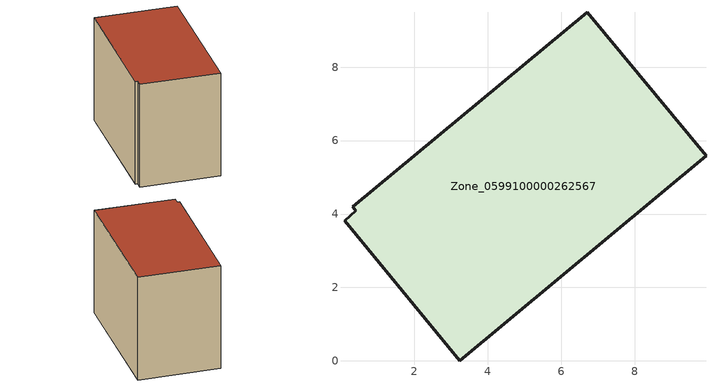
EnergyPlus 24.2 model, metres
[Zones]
Zone_0599100000262567
 floor ground (C_G): 0.1,3.81 0.4,4.09 0.32,4.19 6.71,9.5 9.94,5.58 3.23,0 z0
 wall outside (C_F): 9.94,5.58 6.71,9.5 0.32,4.19 0.4,4.09 0.1,3.81 3.23,0 9.94,5.58 z0:6.79
 roof outside (C_R): 0.4,4.09 0.1,3.81 3.23,0 9.94,5.58 6.71,9.5 0.32,4.19 z6.79
[BUILDING]
Pand.0599100000262567: North Axis=0; Terrain=City; Loads Convergence Tolerance Value=0.04; Temperature Convergence Tolerance Value=0.4; Solar Distribution=FullExterior; Maximum Number of Warmup Days=25; Minimum Number of Warmup Days=1
[Site:Location]
Rotterdam.The.Hague.AP_ZH_NLD Design_Conditions: Latitude=51.96; Longitude=4.45; Time Zone=1; Elevation=-4.5
[SITE:GROUNDTEMPERATURE:BUILDINGSURFACE]
18, 18, 18, 18, 18, 18, 18, 18, 18, 18, 18, 18
[MATERIAL] Thermal Absorptance=0.9; Solar Absorptance=0.7; Visible Absorptance=0.7
Name | Roughness | Thickness | Conductivity | Density | Specific Heat
G.TI.1946 | MediumSmooth | 0.15 | 1 | 540 | 1210
F.TI.1946 | Rough | 0.3 | 0.857143 | 1920 | 840
R.TI.1946 | MediumRough | 0.2 | 0.1 | 1500 | 1000
[CONSTRUCTION]
C_G: G.TI.1946
C_F: F.TI.1946
C_R: R.TI.1946
[ZONE]
Zone_0599100000262567: Type=1; Multiplier=1; Ceiling Height=Autocalculate; Volume=Autocalculate; Floor Area=autocalculate; Part of Total Floor Area=Yes
[ZONEINFILTRATION:DESIGNFLOWRATE]
Infil_Zone_0599100000262567: Zone or ZoneList or Space or SpaceList=Zone_0599100000262567; Schedule=AlwaysOn; Design Flow Rate Calculation Method=Flow/Area; Flow Rate per Floor Area=0.003; Constant Term Coefficient=1; Temperature Term Coefficient=0; Velocity Term Coefficient=0; Velocity Squared Term Coefficient=0
[HVACTEMPLATE:ZONE:IDEALLOADSAIRSYSTEM]
Zone_0599100000262567: Maximum Heating Supply Air Temperature=50; Minimum Cooling Supply Air Temperature=13; Maximum Heating Supply Air Humidity Ratio=0.0156; Minimum Cooling Supply Air Humidity Ratio=0.0077; Heating Limit=NoLimit; Cooling Limit=NoLimit; Dehumidification Control Type=ConstantSensibleHeatRatio; Cooling Sensible Heat Ratio=0.7; Dehumidification Setpoint=60; Humidification Control Type=None; Humidification Setpoint=30; Outdoor Air Method=None; Outdoor Air Flow Rate per Person=0.00944; Outdoor Air Flow Rate per Zone Floor Area=0; Outdoor Air Flow Rate per Zone=0; Demand Controlled Ventilation Type=None; Outdoor Air Economizer Type=NoEconomizer; Heat Recovery Type=None; Sensible Heat Recovery Effectiveness=0.7; Latent Heat Recovery Effectiveness=0.65
[ZONECONTROL:THERMOSTAT]
ThermostatControl_Zone_0599100000262567: Zone or ZoneList=Zone_0599100000262567; Control Type Schedule=DualSetpointControlType; Control 1=Thermostat_Zone_0599100000262567; Temperature Difference Between Cutout And Setpoint=0
[THERMOSTATSETPOINT:DUALSETPOINT]
Thermostat_Zone_0599100000262567: Heating Setpoint Temperature Schedule=HeatingSetpoint_Zone_0599100000262567; Cooling Setpoint Temperature Schedule=CoolingSetpoint_Zone_0599100000262567
[SCHEDULE:COMPACT]
HeatingSetpoint_Zone_0599100000262567: Through: 12/31, For: AllDays, Until: 24:00, 21
CoolingSetpoint_Zone_0599100000262567: Through: 12/31, For: AllDays, Until: 24:00, 24
DualSetpointControlType: Through: 12/31, For: AllDays, Until: 24:00, 4
AlwaysOn: Through: 12/31, For: AllDays, Until: 24:00, 1
